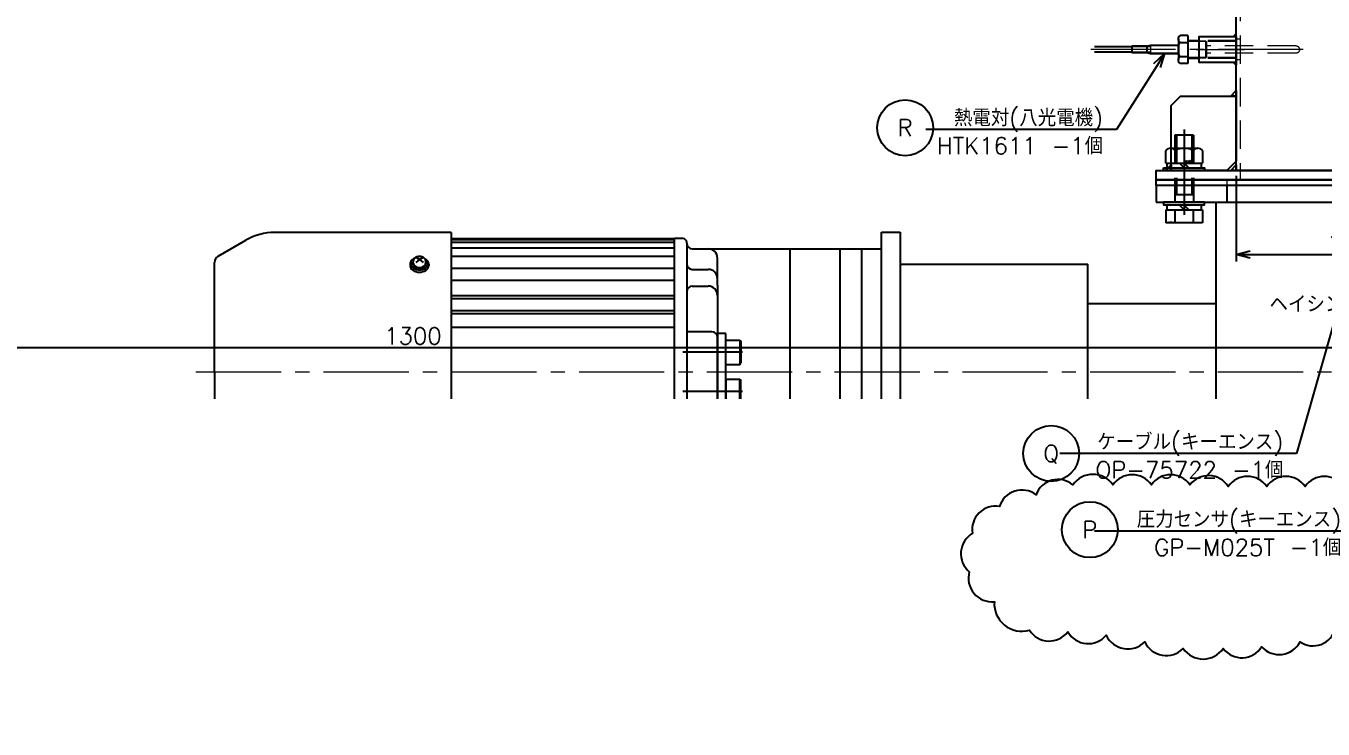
# Model space of a CAD drawing. Header units: millimetres. Extents: x 0 to 38884, y -3675 to 8056.
# Drawn here: x 12374 to 13070, y 1348 to 1725 of the extents above; entities that cross this region are included whole.
import ezdxf
from ezdxf import colors
from ezdxf.entities.mleader import LeaderData, LeaderLine
from ezdxf.enums import TextEntityAlignment as Align
from ezdxf.math import Vec2, Vec3
from ezdxf.xclip import XClip

# ---------------------------------------------------------------- set-up
doc = ezdxf.new("R2010")
doc.units = ezdxf.units.MM
doc.header["$LTSCALE"] = 2.4
doc.header["$XCLIPFRAME"] = 0
doc.header["$PDMODE"] = 99
doc.header["$PDSIZE"] = 1
doc.linetypes.add('CENTER2', pattern=[28.575, 19.05, -3.175, 3.175, -3.175])
doc.linetypes.add('HIDDEN', pattern=[9.525, 6.35, -3.175])
for name, color, linetype, lineweight in [('04_HIDDEN', 2, 'HIDDEN', 13), ('05_CENTER', 4, 'CENTER2', 13), ('08_DIM', 3, 'Continuous', 13)]:
    doc.layers.add(name, color=color, linetype=linetype, lineweight=lineweight)
doc.layers.add('10_DRAFT', color=8, linetype='Continuous', lineweight=0, plot=False)
doc.styles.add('KSS_TXT', font='txt.shx', dxfattribs={"bigfont": 'extfont2.shx'})
doc.styles.add('KSS_TXT_L', font='txt.shx', dxfattribs={"height": 3, "bigfont": 'extfont2.shx'})
doc.styles.get("Standard").update_dxf_attribs({"font": 'txt.shx', "bigfont": 'extfont2.shx'})
doc.dimstyles.new('KSS_DIM', dxfattribs={"dimscale": 2, "dimtxt": 3, "dimasz": 2.5, "dimexe": 1.25, "dimexo": 0.625, "dimtad": 1, "dimdsep": 46, "dimtxsty": 'KSS_TXT', "dimblk": 'OPEN30', "dimcen": 0, "dimazin": 2, "dimtfac": 0.75, "dimtmove": 0, "dimatfit": 3, "dimldrblk": 'OPEN30', "dimfxl": 1.25, "dimtolj": 1, "dimarcsym": 0})

# ---------------------------------------------------------------- blocks, each defined once
blk = doc.blocks.new('A$C0D4411A6_1')
at = {"color": 3}
blk.add_lwpolyline([(-157.5, 0), (157.5, 0), (157.5, -3), (-157.5, -3)], close=True, dxfattribs=at)
at = {"layer": '04_HIDDEN', "color": 3}
for p, q in [((-119.5, 0), (-119.5, -3)), ((119.5, 0), (119.5, -3))]:
    blk.add_line(p, q, dxfattribs=at)
at = {"layer": '05_CENTER'}
for p, q in [((-142.5, 3.2), (-142.5, -6.37)), ((142.5, 3.2), (142.5, -6.37))]:
    blk.add_line(p, q, dxfattribs=at)
at = {"layer": '10_DRAFT'}
blk.add_line((0, 0), (0, -3), dxfattribs=at)
blk = doc.blocks.new('AM_BALLOON1')
at = {"transparency": 16777216}
blk.add_circle((0, 0), 5, dxfattribs=at)
blk.add_attdef('B_NUMBER', text='', height=3, dxfattribs=at).set_placement((0, 0), align=Align.MIDDLE_CENTER)
blk = doc.blocks.new('_OPEN')
at = {"color": 0, "linetype": 'ByBlock'}
for p, q in [((-1, 0.17), (0, 0)), ((0, 0), (-1, -0.17)), ((0, 0), (-1, 0))]:
    blk.add_line(p, q, dxfattribs=at)
blk = doc.blocks.new('_Open30')
at = {"color": 0, "linetype": 'ByBlock', "lineweight": -2}
for p, q in [((-1, 0.268), (0, 0)), ((0, 0), (-1, -0.268)), ((0, 0), (-1, 0))]:
    blk.add_line(p, q, dxfattribs=at)
blk = doc.blocks.new('A$C3D81658F_1_1_1')
at = {"color": 0, "linetype": 'CENTER2'}
blk.add_line((0, -39), (0, 14), dxfattribs=at)
at = {"color": 0}
for p, q in [((-9.81, 11), (9.81, 11)), ((-9.81, 4), (-9.81, 11)), ((-4.91, 4), (-4.91, 11)), ((4.91, 4), (4.91, 11)), ((9.81, 4), (9.81, 11)), ((-11, 1.5), (11, 1.5)), ((-11, 1.5), (-11, 0)), ((-11, 0), (11, 0)), ((9.81, 4), (-9.81, 4)), ((-9.25, 4), (-9.25, 1.5)), ((0, 1.5), (-2.5, 4)), ((0, 4), (2.5, 1.5)), ((9.25, 1.5), (9.25, 4)), ((11, 0), (11, 1.5))]:
    blk.add_line(p, q, dxfattribs=at)
at = {"color": 0, "linetype": 'HIDDEN'}
for p, q in [((-5, -36), (-5, 0)), ((5, -36), (5, 0)), ((-5, -4), (5, -4)), ((-4.19, -36), (-4.19, -4)), ((4.19, -36), (4.19, -4)), ((-5, -36), (5, -36))]:
    blk.add_line(p, q, dxfattribs=at)
at = {"layer": '10_DRAFT', "style": 'KSS_TXT_L'}
blk.add_text('BT-M10x40L,SW,PW', height=0.3, dxfattribs=at).set_placement((5.14, 10.66))
blk = doc.blocks.new('M10Nza_1_1_1')
at = {"color": 0}
for p, q in [((-9.8, 4), (-9.8, 10.69)), ((-7.35, 12), (7.35, 12)), ((-4.9, 4), (-4.9, 10.69)), ((4.9, 10.69), (4.9, 4)), ((9.8, 10.69), (9.8, 4)), ((-9.8, 4), (9.8, 4)), ((-9.2, 1.5), (-9.2, 4)), ((0, 1.5), (-2.5, 4)), ((0, 4), (2.5, 1.5)), ((9.2, 4), (9.2, 1.5))]:
    blk.add_line(p, q, dxfattribs=at)
at = {"color": 0, "linetype": 'CENTER2'}
blk.add_line((0, 12), (0, 0), dxfattribs=at)
at = {"color": 0}
blk.add_lwpolyline([(-11, 1.5), (11, 1.5), (11, 0), (-11, 0)], close=True, dxfattribs=at)
for centre, radius, start, end in [((-7.35, 9.06), 2.94, 33.626, 146.374), ((0, 2.2), 9.8, 60, 120), ((7.35, 9.06), 2.94, 33.626, 146.374)]:
    blk.add_arc(centre, radius, start, end, dxfattribs=at)
at = {"layer": '10_DRAFT', "style": 'KSS_TXT'}
blk.add_text('M10', height=1.25, dxfattribs=at).set_placement((0.26, 4.12))
blk = doc.blocks.new('A$C334E7EDF_1')
at = {"color": 0, "transparency": 33554559}
for p, q in [((-119.5, 269), (-119.5, 260)), ((-125.5, 260), (-125.5, 149)), ((-536, 243.8), (-630.75, 243.8)), ((-536, 243.8), (-630.75, 243.8)), ((-536, 243.8), (-536, 94.2)), ((-305, 40), (-305, 244.02)), ((-305, 244.02), (-295, 244.02)), ((-295, 244.02), (-295, 50)), ((-661.1, 231.04), (-646.15, 239.67)), ((-661.1, 231.04), (-646.15, 239.67)), ((-536, 240.5), (-416, 240.5)), ((-536, 240), (-416, 240)), ((-536, 238.5), (-416, 238.5)), ((-411.5, 240.5), (-416, 240.5)), ((-416, 106.25), (-416, 240.5)), ((-409.5, 238), (-409.5, 238.5)), ((-409.5, 238), (-409.5, 100)), ((-555.5, 230.05), (-556.16, 229.68)), ((-555.47, 230.07), (-555.91, 229.62)), ((-554.94, 230.45), (-555.47, 230.07)), ((-554.34, 230.73), (-554.94, 230.45)), ((-553, 229.25), (-554.93, 230.46)), ((-553.68, 230.9), (-554.34, 230.73)), ((-553, 230.95), (-553.68, 230.9)), ((-552.32, 230.9), (-553, 230.95)), ((-553, 229.25), (-551.07, 230.46)), ((-551.66, 230.73), (-552.32, 230.9)), ((-551.06, 230.45), (-551.66, 230.73)), ((-550.53, 230.07), (-551.06, 230.45)), ((-550.09, 229.62), (-550.53, 230.07)), ((-549.84, 229.68), (-550.5, 230.05)), ((-536, 235.5), (-416, 235.5)), ((-536, 231), (-416, 231)), ((-406.5, 235), (-398, 235)), ((-406.5, 235), (-398, 235)), ((-398, 235), (-305, 235)), ((-393, 215.5), (-393, 230)), ((-354, 103), (-354, 235)), ((-327.17, 103), (-327.17, 235)), ((-315.57, 103), (-315.57, 235)), ((-663, 169), (-663, 227.75)), ((-663, 169), (-663, 227.75)), ((-557.91, 227.49), (-558, 226.84)), ((-558, 226.84), (-558, 226.02)), ((-558, 226.02), (-557.9, 225.33)), ((-557.66, 228.12), (-557.91, 227.49)), ((-557.9, 225.33), (-557.62, 224.67)), ((-557.25, 228.7), (-557.66, 228.12)), ((-557.62, 224.67), (-557.16, 224.06)), ((-557.39, 228.12), (-557.5, 227.52)), ((-557.5, 227.52), (-557.45, 226.92)), ((-557.5, 227.41), (-557.5, 226.84)), ((-557.5, 226.84), (-557.41, 226.22)), ((-557.45, 226.92), (-557.24, 226.34)), ((-557.41, 226.22), (-557.16, 225.62)), ((-557.12, 228.69), (-557.39, 228.12)), ((-556.69, 229.22), (-557.25, 228.7)), ((-557.24, 226.34), (-556.88, 225.8)), ((-557.16, 225.62), (-556.74, 225.07)), ((-557.16, 224.06), (-556.54, 223.52)), ((-556.7, 229.22), (-557.12, 228.69)), ((-556.88, 225.8), (-556.38, 225.31)), ((-556.74, 225.07), (-556.18, 224.59)), ((-556.16, 229.68), (-556.7, 229.22)), ((-556.54, 223.52), (-555.78, 223.09)), ((-556.43, 228.53), (-556.5, 227.94)), ((-556.5, 227.94), (-556.43, 227.36)), ((-556.23, 229.1), (-556.43, 228.53)), ((-556.43, 227.36), (-556.23, 226.79)), ((-556.38, 225.31), (-555.77, 224.9)), ((-555.91, 229.62), (-556.23, 229.1)), ((-556.23, 226.79), (-555.91, 226.27)), ((-556.18, 224.59), (-555.5, 224.2)), ((-555.91, 226.27), (-555.47, 225.81)), ((-555.78, 223.09), (-554.91, 222.76)), ((-555.77, 224.9), (-555.05, 224.57)), ((-555.5, 224.2), (-554.72, 223.9)), ((-555.47, 225.81), (-554.94, 225.44)), ((-555.05, 224.57), (-554.26, 224.35)), ((-553, 229.25), (-555, 227.67)), ((-554.94, 225.44), (-554.34, 225.16)), ((-554.72, 223.9), (-553.88, 223.72)), ((-554.34, 225.16), (-553.68, 224.99)), ((-554.26, 224.35), (-553.42, 224.24)), ((-553.88, 223.72), (-553, 223.66)), ((-553.68, 224.99), (-553, 224.93)), ((-553.42, 224.24), (-552.58, 224.24)), ((-553, 229.25), (-551, 227.67)), ((-553, 224.93), (-552.32, 224.99)), ((-553, 223.66), (-552.12, 223.72)), ((-552.58, 224.24), (-551.74, 224.35)), ((-552.32, 224.99), (-551.66, 225.16)), ((-552.12, 223.72), (-551.28, 223.9)), ((-551.74, 224.35), (-550.95, 224.57)), ((-551.66, 225.16), (-551.06, 225.44)), ((-551.28, 223.9), (-550.5, 224.2)), ((-551.09, 222.76), (-550.22, 223.09)), ((-551.06, 225.44), (-550.53, 225.81)), ((-550.95, 224.57), (-550.23, 224.9)), ((-550.53, 225.81), (-550.09, 226.27)), ((-550.5, 224.2), (-549.82, 224.59)), ((-550.23, 224.9), (-549.62, 225.31)), ((-550.22, 223.09), (-549.46, 223.52)), ((-549.77, 229.1), (-550.09, 229.62)), ((-550.09, 226.27), (-549.77, 226.79)), ((-549.3, 229.22), (-549.84, 229.68)), ((-549.82, 224.59), (-549.26, 225.07)), ((-549.57, 228.53), (-549.77, 229.1)), ((-549.77, 226.79), (-549.57, 227.36)), ((-549.62, 225.31), (-549.12, 225.8)), ((-549.5, 227.94), (-549.57, 228.53)), ((-549.57, 227.36), (-549.5, 227.94)), ((-549.46, 223.52), (-548.84, 224.06)), ((-548.75, 228.7), (-549.31, 229.22)), ((-548.88, 228.69), (-549.3, 229.22)), ((-549.26, 225.07), (-548.84, 225.62)), ((-549.12, 225.8), (-548.76, 226.34)), ((-548.61, 228.12), (-548.88, 228.69)), ((-548.84, 225.62), (-548.59, 226.22)), ((-548.84, 224.06), (-548.38, 224.67)), ((-548.76, 226.34), (-548.55, 226.92)), ((-548.34, 228.12), (-548.75, 228.7)), ((-548.5, 227.52), (-548.61, 228.12)), ((-548.59, 226.22), (-548.5, 226.84)), ((-548.55, 226.92), (-548.5, 227.52)), ((-548.5, 227.41), (-548.5, 226.84)), ((-548.38, 224.67), (-548.1, 225.33)), ((-548.09, 227.49), (-548.34, 228.12)), ((-548.1, 225.33), (-548, 226.02)), ((-548, 226.84), (-548.09, 227.49)), ((-548, 226.84), (-548, 226.02)), ((-536, 224.59), (-416, 224.59)), ((-406.5, 224), (-398, 224)), ((-295, 226.75), (-194.13, 226.75)), ((-194.13, 50), (-194.13, 226.75)), ((-554.91, 222.76), (-553.98, 222.56)), ((-553.98, 222.56), (-553, 222.49)), ((-553, 222.49), (-552.02, 222.56)), ((-552.02, 222.56), (-551.09, 222.76)), ((-536, 218.22), (-416, 218.22)), ((-416, 209.85), (-536, 209.85)), ((-406.5, 214.99), (-398, 214.99)), ((-393, 215.5), (-393, 108)), ((-416, 208.2), (-536, 208.2)), ((-125.5, 205.55), (-194.13, 205.55)), ((-536, 201.84), (-416, 201.84)), ((-536, 200.21), (-416, 200.21)), ((-536, 193), (-416, 193)), ((-396, 190.5), (-409.5, 190.5)), ((-388.5, 189.5), (-393, 189.5)), ((-393, 148.5), (-393, 189.5)), ((-388.5, 148.5), (-388.5, 189.5)), ((-388.5, 173), (-388.5, 186)), ((-388.5, 186), (-381, 186)), ((-381, 186), (-380.5, 185.13)), ((-381, 186), (-381, 173)), ((-380.5, 185.13), (-380.5, 173.87)), ((-379.59, 179.5), (-411.6, 179.5)), ((-663, 169), (-663, 110.25)), ((-663, 169), (-663, 110.25)), ((-388.5, 173), (-381, 173)), ((-381, 173), (-380.5, 173.87)), ((-388.5, 165), (-388.5, 152)), ((-388.5, 165), (-381, 165)), ((-381, 165), (-380.5, 164.13)), ((-381, 152), (-381, 165)), ((-380.5, 152.87), (-380.5, 164.13)), ((-379.57, 158.5), (-411.6, 158.5))]:
    blk.add_line(p, q, dxfattribs=at)
blk.add_lwpolyline([(-157.5, 260), (157.5, 260), (157.5, 269), (-157.5, 269)], close=True, dxfattribs=at)
for centre, radius, start, end in [((-630.75, 213), 30.8, 90, 120), ((-630.75, 213), 30.8, 90, 120), ((-411.5, 238.5), 2, 0, 90), ((-406.5, 238), 3, 180, 270), ((-406.5, 238), 3, 180, 270), ((-659.2, 227.75), 3.8, 120, 180), ((-659.2, 227.75), 3.8, 120, 180), ((-398, 230), 5, 0, 90), ((-398, 230), 5, 0, 90), ((-406.5, 227), 3, 180, 270), ((-398, 219), 5, 0, 90), ((-406.5, 211.99), 3, 90, 180), ((-398, 209.99), 5, 0, 90), ((-396, 187.5), 3, 0, 90)]:
    blk.add_arc(centre, radius, start, end, dxfattribs=at)
at = {"layer": '05_CENTER', "color": 0}
blk.add_line((-142.5, 254.04), (-142.5, 274.72), dxfattribs=at)
at = {"layer": '05_CENTER', "color": 0, "transparency": 33554559}
blk.add_line((-673, 169), (542, 169), dxfattribs=at)
blk = doc.blocks.new('HTK1611a_1')
at = {"color": 0}
for p, q in [((6.03, 7.51), (6.03, -7.51)), ((6.03, 7.51), (10.03, 7.51)), ((10.07, 7.5), (10.03, 7.51)), ((10.12, 7.5), (10.07, 7.5)), ((10.16, 7.49), (10.12, 7.5)), ((10.2, 7.48), (10.16, 7.49)), ((10.25, 7.46), (10.2, 7.48)), ((10.29, 7.44), (10.25, 7.46)), ((10.33, 7.42), (10.29, 7.44)), ((10.37, 7.39), (10.33, 7.42)), ((10.41, 7.36), (10.37, 7.39)), ((10.45, 7.33), (10.41, 7.36)), ((10.49, 7.29), (10.45, 7.33)), ((10.53, 7.25), (10.49, 7.29)), ((10.57, 7.21), (10.53, 7.25)), ((10.6, 7.17), (10.57, 7.21)), ((10.64, 7.12), (10.6, 7.17)), ((10.67, 7.07), (10.64, 7.12)), ((10.71, 7.01), (10.67, 7.07)), ((10.74, 6.96), (10.71, 7.01)), ((6.03, 5.06), (0, 4.85)), ((0, 4.3), (6.03, 4.51)), ((10.03, 3.75), (6.03, 3.75)), ((10.03, 3.75), (10.07, 3.75)), ((10.07, 3.75), (10.03, 3.75)), ((10.07, 3.75), (10.12, 3.76)), ((10.12, 3.74), (10.07, 3.75)), ((10.12, 3.76), (10.16, 3.77)), ((10.16, 3.72), (10.12, 3.74)), ((10.16, 3.77), (10.2, 3.78)), ((10.2, 3.7), (10.16, 3.72)), ((10.2, 3.78), (10.25, 3.8)), ((10.25, 3.66), (10.2, 3.7)), ((10.25, 3.8), (10.29, 3.82)), ((10.29, 3.62), (10.25, 3.66)), ((10.29, 3.82), (10.33, 3.84)), ((10.33, 3.58), (10.29, 3.62)), ((10.33, 3.84), (10.37, 3.87)), ((10.37, 3.53), (10.33, 3.58)), ((10.37, 3.87), (10.41, 3.9)), ((10.41, 3.47), (10.37, 3.53)), ((10.41, 3.9), (10.45, 3.93)), ((10.45, 3.4), (10.41, 3.47)), ((10.45, 3.93), (10.49, 3.96)), ((10.49, 3.33), (10.45, 3.4)), ((10.49, 3.96), (10.53, 4)), ((10.53, 3.25), (10.49, 3.33)), ((10.53, 4), (10.57, 4.05)), ((10.57, 3.17), (10.53, 3.25)), ((10.57, 4.05), (10.6, 4.09)), ((10.6, 3.07), (10.57, 3.17)), ((10.6, 4.09), (10.64, 4.14)), ((10.64, 2.98), (10.6, 3.07)), ((10.64, 4.14), (10.67, 4.19)), ((10.67, 2.87), (10.64, 2.98)), ((10.67, 4.19), (10.71, 4.25)), ((10.71, 2.77), (10.67, 2.87)), ((10.71, 4.25), (10.74, 4.3)), ((10.74, 2.65), (10.71, 2.77)), ((10.77, 6.9), (10.74, 6.96)), ((10.74, 4.3), (10.77, 4.36)), ((10.77, 2.54), (10.74, 2.65)), ((10.8, 6.84), (10.77, 6.9)), ((10.77, 4.36), (10.8, 4.42)), ((10.8, 2.41), (10.77, 2.54)), ((10.82, 6.77), (10.8, 6.84)), ((10.8, 4.42), (10.82, 4.49)), ((10.82, 2.28), (10.8, 2.41)), ((10.85, 6.71), (10.82, 6.77)), ((10.82, 4.49), (10.85, 4.55)), ((10.85, 2.15), (10.82, 2.28)), ((10.87, 6.64), (10.85, 6.71)), ((10.85, 4.55), (10.87, 4.62)), ((10.87, 2.02), (10.85, 2.15)), ((10.9, 6.57), (10.87, 6.64)), ((10.87, 4.62), (10.9, 4.69)), ((10.9, 1.88), (10.87, 2.02)), ((10.92, 6.5), (10.9, 6.57)), ((10.9, 4.69), (10.92, 4.76)), ((10.92, 1.73), (10.9, 1.88)), ((10.94, 6.42), (10.92, 6.5)), ((10.92, 4.76), (10.94, 4.84)), ((10.94, 1.59), (10.92, 1.73)), ((10.95, 6.35), (10.94, 6.42)), ((10.94, 4.84), (10.95, 4.91)), ((10.95, 1.44), (10.94, 1.59)), ((10.97, 6.27), (10.95, 6.35)), ((10.95, 4.91), (10.97, 4.99)), ((10.97, 1.28), (10.95, 1.44)), ((10.98, 6.19), (10.97, 6.27)), ((10.97, 4.99), (10.98, 5.06)), ((10.98, 1.13), (10.97, 1.28)), ((11, 6.11), (10.98, 6.19)), ((10.98, 5.06), (11, 5.14)), ((11, 0.97), (10.98, 1.13)), ((11.01, 6.04), (11, 6.11)), ((11, 5.14), (11.01, 5.22)), ((11.01, 0.81), (11, 0.97)), ((11.01, 5.95), (11.01, 6.04)), ((11.02, 5.87), (11.01, 5.95)), ((11.01, 5.3), (11.02, 5.38)), ((11.01, 5.22), (11.01, 5.3)), ((11.01, 0.65), (11.01, 0.81)), ((11.02, 0.49), (11.01, 0.65)), ((11.03, 5.79), (11.02, 5.87)), ((11.02, 5.38), (11.03, 5.47)), ((11.03, 0.33), (11.02, 0.49)), ((11.03, 5.71), (11.03, 5.79)), ((11.03, 5.63), (11.03, 5.71)), ((11.03, 5.71), (11.03, -5.63)), ((11.03, 5.55), (11.03, 5.63)), ((11.03, 5.47), (11.03, 5.55)), ((11.03, 2.2), (26.03, 2.2)), ((11.03, 0.16), (11.03, 0.33)), ((11.03, 0), (11.03, 0.16)), ((11.03, -0.16), (11.03, 0)), ((26.03, 2.2), (28.03, 1.7)), ((28.03, 1.7), (36.03, 1.7)), ((28.03, 1.7), (28.03, -1.7)), ((36.03, 1.7), (36.03, -1.7)), ((36.03, 1.5), (56.03, 1.5)), ((0, -4.3), (6.03, -4.51)), ((0, -4.85), (6.03, -5.06)), ((10.03, -3.75), (6.03, -3.75)), ((10.07, -3.75), (10.03, -3.75)), ((10.03, -3.75), (10.07, -3.75)), ((10.07, -3.75), (10.12, -3.74)), ((10.12, -3.76), (10.07, -3.75)), ((10.12, -3.74), (10.16, -3.72)), ((10.16, -3.77), (10.12, -3.76)), ((10.16, -3.72), (10.2, -3.7)), ((10.2, -3.78), (10.16, -3.77)), ((10.2, -3.7), (10.25, -3.66)), ((10.25, -3.8), (10.2, -3.78)), ((10.25, -3.66), (10.29, -3.62)), ((10.29, -3.82), (10.25, -3.8)), ((10.29, -3.62), (10.33, -3.58)), ((10.33, -3.84), (10.29, -3.82)), ((10.33, -3.58), (10.37, -3.53)), ((10.37, -3.87), (10.33, -3.84)), ((10.37, -3.53), (10.41, -3.47)), ((10.41, -3.9), (10.37, -3.87)), ((10.41, -3.47), (10.45, -3.4)), ((10.45, -3.93), (10.41, -3.9)), ((10.45, -3.4), (10.49, -3.33)), ((10.49, -3.96), (10.45, -3.93)), ((10.49, -3.33), (10.53, -3.25)), ((10.53, -4), (10.49, -3.96)), ((10.53, -3.25), (10.57, -3.17)), ((10.57, -4.05), (10.53, -4)), ((10.57, -3.17), (10.6, -3.07)), ((10.6, -4.09), (10.57, -4.05)), ((10.6, -3.07), (10.64, -2.98)), ((10.64, -4.14), (10.6, -4.09)), ((10.64, -2.98), (10.67, -2.87)), ((10.67, -4.19), (10.64, -4.14)), ((10.67, -2.87), (10.71, -2.77)), ((10.71, -4.25), (10.67, -4.19)), ((10.71, -2.77), (10.74, -2.65)), ((10.74, -4.3), (10.71, -4.25)), ((10.71, -7.01), (10.74, -6.96)), ((10.74, -2.65), (10.77, -2.54)), ((10.77, -4.36), (10.74, -4.3)), ((10.74, -6.96), (10.77, -6.9)), ((10.77, -2.54), (10.8, -2.41)), ((10.8, -4.42), (10.77, -4.36)), ((10.77, -6.9), (10.8, -6.84)), ((10.8, -2.41), (10.82, -2.28)), ((10.82, -4.49), (10.8, -4.42)), ((10.8, -6.84), (10.82, -6.77)), ((10.82, -2.28), (10.85, -2.15)), ((10.85, -4.55), (10.82, -4.49)), ((10.82, -6.77), (10.85, -6.71)), ((10.85, -2.15), (10.87, -2.02)), ((10.87, -4.62), (10.85, -4.55)), ((10.85, -6.71), (10.87, -6.64)), ((10.87, -2.02), (10.9, -1.88)), ((10.9, -4.69), (10.87, -4.62)), ((10.87, -6.64), (10.9, -6.57)), ((10.9, -1.88), (10.92, -1.73)), ((10.92, -4.76), (10.9, -4.69)), ((10.9, -6.57), (10.92, -6.5)), ((10.92, -1.73), (10.94, -1.59)), ((10.94, -4.84), (10.92, -4.76)), ((10.92, -6.5), (10.94, -6.42)), ((10.94, -1.59), (10.95, -1.44)), ((10.95, -4.91), (10.94, -4.84)), ((10.94, -6.42), (10.95, -6.35)), ((10.95, -1.44), (10.97, -1.28)), ((10.97, -4.99), (10.95, -4.91)), ((10.95, -6.35), (10.97, -6.27)), ((10.97, -1.28), (10.98, -1.13)), ((10.98, -5.06), (10.97, -4.99)), ((10.97, -6.27), (10.98, -6.19)), ((10.98, -1.13), (11, -0.97)), ((11, -5.14), (10.98, -5.06)), ((10.98, -6.19), (11, -6.11)), ((11, -0.97), (11.01, -0.81)), ((11.01, -5.22), (11, -5.14)), ((11, -6.11), (11.01, -6.04)), ((11.01, -0.65), (11.02, -0.49)), ((11.01, -0.81), (11.01, -0.65)), ((11.01, -5.3), (11.01, -5.22)), ((11.02, -5.38), (11.01, -5.3)), ((11.01, -5.95), (11.02, -5.87)), ((11.01, -6.04), (11.01, -5.95)), ((11.02, -0.49), (11.03, -0.33)), ((11.03, -5.47), (11.02, -5.38)), ((11.02, -5.87), (11.03, -5.79)), ((11.03, -0.33), (11.03, -0.16)), ((26.03, -2.2), (11.03, -2.2)), ((11.03, -5.55), (11.03, -5.47)), ((11.03, -5.63), (11.03, -5.55)), ((11.03, -5.71), (11.03, -5.63)), ((11.03, -5.79), (11.03, -5.71)), ((28.03, -1.7), (26.03, -2.2)), ((36.03, -1.7), (28.03, -1.7)), ((36.03, -1.5), (56.03, -1.5)), ((6.03, -7.51), (10.03, -7.51)), ((10.03, -7.51), (10.07, -7.5)), ((10.07, -7.5), (10.12, -7.5)), ((10.12, -7.5), (10.16, -7.49)), ((10.16, -7.49), (10.2, -7.48)), ((10.2, -7.48), (10.25, -7.46)), ((10.25, -7.46), (10.29, -7.44)), ((10.29, -7.44), (10.33, -7.42)), ((10.33, -7.42), (10.37, -7.39)), ((10.37, -7.39), (10.41, -7.36)), ((10.41, -7.36), (10.45, -7.33)), ((10.45, -7.33), (10.49, -7.29)), ((10.49, -7.29), (10.53, -7.25)), ((10.53, -7.25), (10.57, -7.21)), ((10.57, -7.21), (10.6, -7.17)), ((10.6, -7.17), (10.64, -7.12)), ((10.64, -7.12), (10.67, -7.07)), ((10.67, -7.07), (10.71, -7.01))]:
    blk.add_line(p, q, dxfattribs=at)
at = {"layer": '04_HIDDEN', "color": 0}
for p, q in [((-51.97, 2), (-3.97, 2)), ((-3.47, 4.73), (-3.97, 4.18)), ((-3.97, 4.16), (0, 4.3)), ((-3.97, 4.16), (-3.97, -4.16)), ((0, 4.85), (-3.47, 4.73)), ((-3.47, 4.73), (-3.47, -4.73)), ((11.03, 2), (26.03, 2)), ((26.03, 2), (26.03, -2)), ((26.03, 1.5), (36.03, 1.5)), ((-51.97, -2), (-3.97, -2)), ((-3.97, -4.16), (-3.47, -4.71)), ((-3.97, -4.16), (0, -4.3)), ((-3.47, -4.73), (0, -4.85)), ((11.03, -2), (26.03, -2)), ((26.03, -1.5), (36.03, -1.5))]:
    blk.add_line(p, q, dxfattribs=at)
blk.add_arc((-51.97, 0), 2, 90, 270, dxfattribs=at)
at = {"layer": '05_CENTER', "color": 0}
blk.add_line((-55.97, 0), (58.03, 0), dxfattribs=at)
at = {"layer": '10_DRAFT'}
blk.add_line((0, 4.85), (0, -4.85), dxfattribs=at)
blk = doc.blocks.new('*D337')
at = {"layer": '08_DIM', "color": 0, "lineweight": -2, "transparency": 16777216}
for p, q in [((13023.3, 1644.66), (13023.3, 1598.73)), ((13173.3, 1644.66), (13173.3, 1598.73)), ((13030.8, 1602.48), (13165.8, 1602.48))]:
    blk.add_line(p, q, dxfattribs=at)
at = {"layer": 'Defpoints', "color": 0, "transparency": 16777216}
for p in [(13023.3, 1646.54), (13173.3, 1646.54), (13173.3, 1602.48)]:
    blk.add_point(p, dxfattribs=at)
at = {"layer": '08_DIM', "color": 0, "lineweight": -2, "transparency": 16777216, "xscale": 7.5, "yscale": 7.5, "zscale": 7.5, "rotation": 180}
blk.add_blockref('_Open30', (13023.3, 1602.48), dxfattribs=at)
at = {"layer": '08_DIM', "color": 0, "lineweight": -2, "transparency": 16777216, "xscale": 7.5, "yscale": 7.5, "zscale": 7.5}
blk.add_blockref('_Open30', (13173.3, 1602.48), dxfattribs=at)
at = {"layer": '08_DIM', "color": 0, "transparency": 16777216, "insert": (13098.3, 1608.86), "char_height": 9, "attachment_point": 5, "style": 'KSS_TXT'}
blk.add_mtext('\\A1;150x140', dxfattribs=at)
blk = doc.blocks.new('*D347')
at = {"layer": '08_DIM', "color": 0, "lineweight": -2, "transparency": 16777216}
for p, q in [((11931.3, 1704.66), (11931.3, 1548.64)), ((13231.3, 1694.66), (13231.3, 1548.64)), ((13223.8, 1552.39), (11938.8, 1552.39))]:
    blk.add_line(p, q, dxfattribs=at)
at = {"layer": 'Defpoints', "color": 0, "transparency": 16777216}
for p in [(11931.3, 1706.54), (13231.3, 1696.54), (11931.3, 1552.39)]:
    blk.add_point(p, dxfattribs=at)
at = {"layer": '08_DIM', "color": 0, "lineweight": -2, "transparency": 16777216, "xscale": 7.5, "yscale": 7.5, "zscale": 7.5, "rotation": 180}
blk.add_blockref('_Open30', (11931.3, 1552.39), dxfattribs=at)
at = {"layer": '08_DIM', "color": 0, "lineweight": -2, "transparency": 16777216, "xscale": 7.5, "yscale": 7.5, "zscale": 7.5}
blk.add_blockref('_Open30', (13231.3, 1552.39), dxfattribs=at)
at = {"layer": '08_DIM', "color": 0, "transparency": 16777216, "insert": (12581.3, 1558.76), "char_height": 9, "attachment_point": 5, "style": 'KSS_TXT'}
blk.add_mtext('\\A1;1300', dxfattribs=at)
blk = doc.blocks.new('A$C134A5B0D_1')
at = {"color": 3}
for points in [[(-7, 0), (-8.5, 0), (-7, -1.5), (-7, -1.5)], [(7, 0), (8.5, 0), (7, -1.5), (7, -1.5)]]:
    blk.add_lwpolyline(points, close=True, dxfattribs=at)
at = {"color": 0}
blk.add_lwpolyline([(-7, 0), (7, 0), (7, -20), (-7, -20)], close=True, dxfattribs=at)
at = {"layer": '04_HIDDEN'}
for p, q in [((-5.5, 2), (-5.5, 0)), ((-4.86, 0), (-4.86, -20)), ((-4.28, 0), (-4.28, -20)), ((4.28, 0), (4.28, -20)), ((4.86, 0), (4.86, -20)), ((5.5, 2), (5.5, 0))]:
    blk.add_line(p, q, dxfattribs=at)
at = {"layer": '05_CENTER'}
blk.add_line((0, -21.57), (0, 4.36), dxfattribs=at)
blk = doc.blocks.new('A$C0BC729B8_1')
at = {"color": 0}
for points in [[(1242, -164), (1092, -164), (1092, 0), (1242, 0)], [(1087, -164), (1057, -164), (1057, -129), (1062, -124), (1092, -124), (1092, -159)], [(1364, -169), (1049, -169), (1049, -164), (1364, -164)]]:
    blk.add_lwpolyline(points, close=True, dxfattribs=at)
at = {"color": 3}
for points in [[(1092, -121), (1092, -124), (1089, -124), (1092, -121)], [(1057, -161), (1057, -164), (1054, -164), (1057, -161)], [(1092, -161), (1092, -164), (1089, -164), (1092, -161)]]:
    blk.add_lwpolyline(points, dxfattribs=at)
at = {"layer": '04_HIDDEN'}
for p, q in [((1094, 0), (1094, -164)), ((1094, -164), (1094, -169))]:
    blk.add_line(p, q, dxfattribs=at)
at = {"layer": '05_CENTER'}
blk.add_line((1064, -176.41), (1064, -156.63), dxfattribs=at)
at = {"rotation": 270}
blk.add_blockref('A$C134A5B0D_1', (1092, -99), dxfattribs=at)

msp = doc.modelspace()

# ---------------------------------------------------------------- linework, layer by layer
at = {"color": 1}
msp.add_lwpolyline([(13080.8543, 1477.9895, 0.52056705), (13060.2265, 1477.9895, 0.52056705), (13039.5987, 1477.9895, 0.52056705), (13018.9708, 1477.9895, 0.52056705), (12998.343, 1478.8864, 0.52056705), (12977.7152, 1478.8864, 0.52056705), (12957.0874, 1478.8864, 0.52056705), (12935.5627, 1478.8864, 0.52056705), (12915.8317, 1473.5052, 0.52056705), (12896.1008, 1467.2271, 0.52056705), (12881.751, 1452.8774, 0.52056705), (12879.9572, 1432.2495, 0.52056705), (12893.4102, 1416.106, 0.52056705), (12912.2443, 1400.8594, 0.52056705), (12932.8721, 1399.9625, 0.52056705), (12953.4999, 1398.1688, 0.52056705), (12974.1277, 1394.5813, 0.52056705), (12994.7556, 1390.9939, 0.52056705), (13016.2803, 1390.9939, 0.52056705), (13036.9081, 1391.8907, 0.52056705), (13057.5359, 1394.5813, 0.52056705), (13076.37, 1401.7562, 0.52056705)], format="xyb", dxfattribs=at)

# ---------------------------------------------------------------- block references
for name, p in [('A$C0BC729B8_1', (11931.2958, 1811.5371)), ('M10Nza_1_1_1', (12995.2958, 1647.5371)), ('A$C0D4411A6_1', (13137.7958, 1642.5371))]:
    msp.add_blockref(name, p)
at = {"color": 4, "xscale": -1}
msp.add_blockref('HTK1611a_1', (13003.2958, 1712.5371), dxfattribs=at)
at = {"rotation": 180}
msp.add_blockref('A$C3D81658F_1_1_1', (12995.2958, 1630.5371), dxfattribs=at)
at = {"color": 9}
ref = msp.add_blockref('A$C334E7EDF_1', (13137.7958, 1370.5371), dxfattribs=at)
XClip(ref).set_block_clipping_path([(-686.2411493651, 154.5084312932), (553.2186983694, 286.6957889217)])

# ---------------------------------------------------------------- texts
at = {"layer": '08_DIM', "style": 'KSS_TXT'}
msp.add_text('ヘイシンモーノポンプ(2NYS30)', height=9, dxfattribs=at).set_placement((13041.1229, 1571.3474))

# ---------------------------------------------------------------- dimensions: what is measured, and where the dimension line sits
at = {"layer": '08_DIM'}
dim = msp.add_linear_dim(base=(11931.2958, 1552.3883), p1=(13231.2958, 1696.5371), p2=(11931.2958, 1706.5371), angle=180, dimstyle='KSS_DIM', override={"dimscale": 3}, dxfattribs=at)
dim.commit()
dim.dimension.update_dxf_attribs({"geometry": '*D347', "text_midpoint": (12581.2958, 1558.7633)})
dim = msp.add_linear_dim(base=(13173.2958, 1602.4817), p1=(13023.2958, 1646.5371), p2=(13173.2958, 1646.5371), text='<>x140', dimstyle='KSS_DIM', override={"dimscale": 3}, dxfattribs=at)
dim.commit()
dim.dimension.update_dxf_attribs({"geometry": '*D337', "text_midpoint": (13098.2958, 1608.8629)})

# ---------------------------------------------------------------- leaders
ml = msp.add_multileader_block('Standard', dxfattribs=at)
ml.set_content('AM_BALLOON1', color=256, scale=3)
ml.set_attribute('B_NUMBER', 'C', width=0)
ml.set_leader_properties(color=256, linetype='ByLayer', lineweight=-1)
ml.set_arrow_properties(name='OPEN')
ml.build(insert=Vec2(0, 0))
ml.multileader.update_dxf_attribs({"leader_type": 0, "has_dogleg": 0, "text_right_attachment_type": 6, "dogleg_length": 0, "arrow_head_size": 6, "scale": 3, "block_connection_type": 1})
ctx = ml.context
ctx.base_point, ctx.scale, ctx.char_height, ctx.arrow_head_size, ctx.landing_gap_size, ctx.plane_origin = Vec3(13270.7925, 2153.6438), 3, 12, 6, 6, Vec3(13270.7925, 2153.6438)
ctx.right_attachment, ctx.attachment_type = 6, 1
notes = []
notes.append((ctx, [(0, (0, 0, 0), (0, 0), (1, 0), 1, [])]))
ctx.block.insert = Vec3(13270.7925, 2153.6438)
ml = msp.add_multileader_block('Standard', dxfattribs=at)
ml.set_content('AM_BALLOON1', color=256, scale=3)
ml.set_attribute('B_NUMBER', 'I', width=0)
ml.set_leader_properties(color=256, linetype='ByLayer', lineweight=-1)
ml.set_arrow_properties(name='OPEN')
ml.build(insert=Vec2(0, 0))
ml.multileader.update_dxf_attribs({"leader_type": 0, "has_dogleg": 0, "text_right_attachment_type": 6, "dogleg_length": 0, "arrow_head_size": 6, "scale": 3, "block_connection_type": 1})
ctx = ml.context
ctx.base_point, ctx.scale, ctx.char_height, ctx.arrow_head_size, ctx.landing_gap_size, ctx.plane_origin = Vec3(13741.5477, 1901.073), 3, 12, 6, 6, Vec3(13741.5477, 1901.073)
ctx.right_attachment, ctx.attachment_type = 6, 1
notes.append((ctx, [(0, (0, 0, 0), (0, 0), (1, 0), 1, [])]))
ctx.block.insert = Vec3(13741.5477, 1901.073)
ml = msp.add_multileader_block('Standard', dxfattribs=at)
ml.set_content('AM_BALLOON1', color=256, scale=3)
ml.set_attribute('B_NUMBER', 'H', width=0)
ml.set_leader_properties(color=256, linetype='ByLayer', lineweight=-1)
ml.set_arrow_properties(name='OPEN')
ml.build(insert=Vec2(0, 0))
ml.multileader.update_dxf_attribs({"leader_type": 0, "has_dogleg": 0, "text_right_attachment_type": 6, "dogleg_length": 0, "arrow_head_size": 6, "scale": 3, "block_connection_type": 1})
ctx = ml.context
ctx.base_point, ctx.scale, ctx.char_height, ctx.arrow_head_size, ctx.landing_gap_size, ctx.plane_origin = Vec3(13758.3489, 1860.4698), 3, 12, 6, 6, Vec3(13758.3489, 1860.4698)
ctx.right_attachment, ctx.attachment_type = 6, 1
notes.append((ctx, [(0, (0, 0, 0), (0, 0), (1, 0), 1, [])]))
ctx.block.insert = Vec3(13758.3489, 1860.4698)
ml = msp.add_multileader_block('Standard', dxfattribs=at)
ml.set_content('AM_BALLOON1', color=256, scale=3)
ml.set_attribute('B_NUMBER', 'G', width=0)
ml.set_leader_properties(color=256, linetype='ByLayer', lineweight=-1)
ml.set_arrow_properties(name='OPEN')
ml.build(insert=Vec2(0, 0))
ml.multileader.update_dxf_attribs({"leader_type": 0, "has_dogleg": 0, "text_right_attachment_type": 6, "dogleg_length": 0, "arrow_head_size": 6, "scale": 3, "block_connection_type": 1})
ctx = ml.context
ctx.base_point, ctx.scale, ctx.char_height, ctx.arrow_head_size, ctx.landing_gap_size, ctx.plane_origin = Vec3(13765.7727, 1776.2299), 3, 12, 6, 6, Vec3(13765.7727, 1776.2299)
ctx.right_attachment, ctx.attachment_type = 6, 1
notes.append((ctx, [(0, (0, 0, 0), (0, 0), (1, 0), 1, [])]))
ctx.block.insert = Vec3(13765.7727, 1776.2299)
ml = msp.add_multileader_block('Standard', dxfattribs=at)
ml.set_content('AM_BALLOON1', color=256, scale=3)
ml.set_attribute('B_NUMBER', 'E', width=0)
ml.set_leader_properties(color=256, linetype='ByLayer', lineweight=-1)
ml.set_arrow_properties(name='OPEN')
ml.build(insert=Vec2(0, 0))
ml.multileader.update_dxf_attribs({"leader_type": 0, "has_dogleg": 0, "text_right_attachment_type": 6, "dogleg_length": 0, "arrow_head_size": 6, "scale": 3, "block_connection_type": 1})
ctx = ml.context
ctx.base_point, ctx.scale, ctx.char_height, ctx.arrow_head_size, ctx.landing_gap_size, ctx.plane_origin = Vec3(13705.6199, 1706.7043), 3, 12, 6, 6, Vec3(13705.6199, 1706.7043)
ctx.right_attachment, ctx.attachment_type = 6, 1
notes.append((ctx, [(0, (0, 0, 0), (0, 0), (1, 0), 1, [])]))
ctx.block.insert = Vec3(13705.6199, 1706.7043)
at = {"layer": '08_DIM', "color": 4}
ml = msp.add_multileader_mtext('Standard', dxfattribs=at)
ml.set_content('ケーブル(キーエンス)\\POP-75722 -1個', color=4)
ml.set_leader_properties()
ml.set_arrow_properties(name='OPEN30')
ml.build(insert=Vec2(0, 0))
ml.multileader.update_dxf_attribs({"text_left_attachment_type": 6, "text_right_attachment_type": 6, "dogleg_length": 0.36, "arrow_head_size": 7.5, "scale": 3})
ctx = ml.context
ctx.base_point, ctx.scale, ctx.char_height, ctx.arrow_head_size, ctx.landing_gap_size, ctx.plane_origin = Vec3(12936.3541, 1495.6137), 3, 9, 7.5, 6, Vec3(13444.323, 1349.5772)
ctx.left_attachment, ctx.right_attachment, ctx.text_align_type = 6, 6, 2
notes.append((ctx, [(0, (1, 1, 0), (13055.6341, 1495.6137), (-1, 0), 1.08, [(0, [(13118.0165, 1715.4427)], 0, [])])]))
ctx.mtext.insert, ctx.mtext.alignment, ctx.mtext.flow_direction = Vec3(13048.5541, 1506.4137), 3, 5
ml = msp.add_multileader_mtext('Standard', dxfattribs=at)
ml.set_content('熱電対(八光電機)\\PHTK1611 -1個', color=4)
ml.set_leader_properties()
ml.set_arrow_properties(name='OPEN30')
ml.build(insert=Vec2(0, 0))
ml.multileader.update_dxf_attribs({"text_left_attachment_type": 6, "text_right_attachment_type": 6, "dogleg_length": 0.36, "arrow_head_size": 7.5, "scale": 3})
ctx = ml.context
ctx.base_point, ctx.scale, ctx.char_height, ctx.arrow_head_size, ctx.landing_gap_size, ctx.plane_origin = Vec3(12859.422, 1669.5171), 3, 9, 7.5, 6, Vec3(13311.0727, 1344.4716)
ctx.left_attachment, ctx.right_attachment, ctx.text_align_type = 6, 6, 2
notes.append((ctx, [(0, (1, 1, 0), (12958.902, 1669.5171), (-1, 0), 1.08, [(0, [(12984.7662, 1710.3371)], 0, [])])]))
ctx.mtext.insert, ctx.mtext.alignment, ctx.mtext.flow_direction = Vec3(12951.822, 1680.3171), 3, 5
at = {"layer": '08_DIM'}
ml = msp.add_multileader_block('Standard', dxfattribs=at)
ml.set_content('AM_BALLOON1', color=256, scale=3)
ml.set_attribute('B_NUMBER', 'R', width=0)
ml.set_leader_properties(color=256, linetype='ByLayer', lineweight=-1)
ml.set_arrow_properties(name='OPEN')
ml.build(insert=Vec2(0, 0))
ml.multileader.update_dxf_attribs({"leader_type": 0, "has_dogleg": 0, "text_right_attachment_type": 6, "dogleg_length": 0, "arrow_head_size": 6, "scale": 3, "block_connection_type": 1})
ctx = ml.context
ctx.base_point, ctx.scale, ctx.char_height, ctx.arrow_head_size, ctx.landing_gap_size, ctx.plane_origin = Vec3(12845.5512, 1670.5263), 3, 12, 6, 6, Vec3(12872.3879, 1467.6076)
ctx.right_attachment, ctx.attachment_type = 6, 1
notes.append((ctx, [(0, (0, 0, 0), (0, 0), (1, 0), 1, [])]))
ctx.block.insert = Vec3(12845.5512, 1670.5263)
ml = msp.add_multileader_block('Standard', dxfattribs=at)
ml.set_content('AM_BALLOON1', color=256, scale=3)
ml.set_attribute('B_NUMBER', 'F', width=0)
ml.set_leader_properties(color=256, linetype='ByLayer', lineweight=-1)
ml.set_arrow_properties(name='OPEN')
ml.build(insert=Vec2(0, 0))
ml.multileader.update_dxf_attribs({"leader_type": 0, "has_dogleg": 0, "text_right_attachment_type": 6, "dogleg_length": 0, "arrow_head_size": 6, "scale": 3, "block_connection_type": 1})
ctx = ml.context
ctx.base_point, ctx.scale, ctx.char_height, ctx.arrow_head_size, ctx.landing_gap_size, ctx.plane_origin = Vec3(13669.7336, 1667.2046), 3, 12, 6, 6, Vec3(13669.7336, 1667.2046)
ctx.right_attachment, ctx.attachment_type = 6, 1
notes.append((ctx, [(0, (0, 0, 0), (0, 0), (1, 0), 1, [])]))
ctx.block.insert = Vec3(13669.7336, 1667.2046)
at = {"layer": '08_DIM', "color": 4}
ml = msp.add_multileader_mtext('Standard', dxfattribs=at)
ml.set_content('圧力センサ(キーエンス)\\PGP-M025T -1個', color=4)
ml.set_leader_properties()
ml.set_arrow_properties(name='OPEN30')
ml.build(insert=Vec2(0, 0))
ml.multileader.update_dxf_attribs({"text_left_attachment_type": 6, "text_right_attachment_type": 6, "dogleg_length": 0.36, "arrow_head_size": 7.5, "scale": 3})
ctx = ml.context
ctx.base_point, ctx.scale, ctx.char_height, ctx.arrow_head_size, ctx.landing_gap_size, ctx.plane_origin = Vec3(12957.3997, 1453.9742), 3, 9, 7.5, 6, Vec3(13435.2097, 1308.7432)
ctx.left_attachment, ctx.right_attachment, ctx.text_align_type = 6, 6, 2
notes.append((ctx, [(0, (1, 1, 0), (13086.7297, 1453.9742), (-1, 0), 1.08, [(0, [(13128.2958, 1677.5371)], 0, [])])]))
ctx.mtext.insert, ctx.mtext.alignment, ctx.mtext.flow_direction = Vec3(13079.6497, 1464.7742), 3, 5
at = {"layer": '08_DIM'}
ml = msp.add_multileader_block('Standard', dxfattribs=at)
ml.set_content('AM_BALLOON1', color=256, scale=3)
ml.set_attribute('B_NUMBER', 'F', width=0)
ml.set_leader_properties(color=256, linetype='ByLayer', lineweight=-1)
ml.set_arrow_properties(name='OPEN')
ml.build(insert=Vec2(0, 0))
ml.multileader.update_dxf_attribs({"leader_type": 0, "has_dogleg": 0, "text_right_attachment_type": 6, "dogleg_length": 0, "arrow_head_size": 6, "scale": 3, "block_connection_type": 1})
ctx = ml.context
ctx.base_point, ctx.scale, ctx.char_height, ctx.arrow_head_size, ctx.landing_gap_size, ctx.plane_origin = Vec3(32191.9428, 1591.6932), 3, 12, 6, 6, Vec3(32191.9428, 1591.6932)
ctx.right_attachment, ctx.attachment_type = 6, 1
notes.append((ctx, [(0, (0, 0, 0), (0, 0), (1, 0), 1, [])]))
ctx.block.insert = Vec3(32191.9428, 1591.6932)
ml = msp.add_multileader_block('Standard', dxfattribs=at)
ml.set_content('AM_BALLOON1', color=256, scale=3)
ml.set_attribute('B_NUMBER', 'N', width=0)
ml.set_leader_properties(color=256, linetype='ByLayer', lineweight=-1)
ml.set_arrow_properties(name='OPEN')
ml.build(insert=Vec2(0, 0))
ml.multileader.update_dxf_attribs({"leader_type": 0, "has_dogleg": 0, "text_right_attachment_type": 6, "dogleg_length": 0, "arrow_head_size": 6, "scale": 3, "block_connection_type": 1})
ctx = ml.context
ctx.base_point, ctx.scale, ctx.char_height, ctx.arrow_head_size, ctx.landing_gap_size, ctx.plane_origin = Vec3(35713.6935, 1583.3789), 3, 12, 6, 6, Vec3(35713.6935, 1583.3789)
ctx.right_attachment, ctx.attachment_type = 6, 1
notes.append((ctx, [(0, (0, 0, 0), (0, 0), (1, 0), 1, [])]))
ctx.block.insert = Vec3(35713.6935, 1583.3789)
ml = msp.add_multileader_block('Standard', dxfattribs=at)
ml.set_content('AM_BALLOON1', color=256, scale=3)
ml.set_attribute('B_NUMBER', 'E', width=0)
ml.set_leader_properties(color=256, linetype='ByLayer', lineweight=-1)
ml.set_arrow_properties(name='OPEN')
ml.build(insert=Vec2(0, 0))
ml.multileader.update_dxf_attribs({"leader_type": 0, "has_dogleg": 0, "text_right_attachment_type": 6, "dogleg_length": 0, "arrow_head_size": 6, "scale": 3, "block_connection_type": 1})
ctx = ml.context
ctx.base_point, ctx.scale, ctx.char_height, ctx.arrow_head_size, ctx.landing_gap_size, ctx.plane_origin = Vec3(31203.7967, 1533.5688), 3, 12, 6, 6, Vec3(31203.7967, 1533.5688)
ctx.right_attachment, ctx.attachment_type = 6, 1
notes.append((ctx, [(0, (0, 0, 0), (0, 0), (1, 0), 1, [])]))
ctx.block.insert = Vec3(31203.7967, 1533.5688)
ml = msp.add_multileader_block('Standard', dxfattribs=at)
ml.set_content('AM_BALLOON1', color=256, scale=3)
ml.set_attribute('B_NUMBER', 'D', width=0)
ml.set_leader_properties(color=256, linetype='ByLayer', lineweight=-1)
ml.set_arrow_properties(name='OPEN')
ml.build(insert=Vec2(0, 0))
ml.multileader.update_dxf_attribs({"leader_type": 0, "has_dogleg": 0, "text_right_attachment_type": 6, "dogleg_length": 0, "arrow_head_size": 6, "scale": 3, "block_connection_type": 1})
ctx = ml.context
ctx.base_point, ctx.scale, ctx.char_height, ctx.arrow_head_size, ctx.landing_gap_size, ctx.plane_origin = Vec3(13547.9887, 1502.2698), 3, 12, 6, 6, Vec3(13547.9887, 1502.2698)
ctx.right_attachment, ctx.attachment_type = 6, 1
notes.append((ctx, [(0, (0, 0, 0), (0, 0), (1, 0), 1, [])]))
ctx.block.insert = Vec3(13547.9887, 1502.2698)
ml = msp.add_multileader_block('Standard', dxfattribs=at)
ml.set_content('AM_BALLOON1', color=256, scale=3)
ml.set_attribute('B_NUMBER', 'Q', width=0)
ml.set_leader_properties(color=256, linetype='ByLayer', lineweight=-1)
ml.set_arrow_properties(name='OPEN')
ml.build(insert=Vec2(0, 0))
ml.multileader.update_dxf_attribs({"leader_type": 0, "has_dogleg": 0, "text_right_attachment_type": 6, "dogleg_length": 0, "arrow_head_size": 6, "scale": 3, "block_connection_type": 1})
ctx = ml.context
ctx.base_point, ctx.scale, ctx.char_height, ctx.arrow_head_size, ctx.landing_gap_size, ctx.plane_origin = Vec3(12923.9393, 1495.7063), 3, 12, 6, 6, Vec3(12987.2941, 1471.7965)
ctx.right_attachment, ctx.attachment_type = 6, 1
notes.append((ctx, [(0, (0, 0, 0), (0, 0), (1, 0), 1, [])]))
ctx.block.insert = Vec3(12923.9393, 1495.7063)
ml = msp.add_multileader_block('Standard', dxfattribs=at)
ml.set_content('AM_BALLOON1', color=256, scale=3)
ml.set_attribute('B_NUMBER', 'G', width=0)
ml.set_leader_properties(color=256, linetype='ByLayer', lineweight=-1)
ml.set_arrow_properties(name='OPEN')
ml.build(insert=Vec2(0, 0))
ml.multileader.update_dxf_attribs({"leader_type": 0, "has_dogleg": 0, "text_right_attachment_type": 6, "dogleg_length": 0, "arrow_head_size": 6, "scale": 3, "block_connection_type": 1})
ctx = ml.context
ctx.base_point, ctx.scale, ctx.char_height, ctx.arrow_head_size, ctx.landing_gap_size, ctx.plane_origin = Vec3(35678.7497, 1486.7985), 3, 12, 6, 6, Vec3(35678.7497, 1486.7985)
ctx.right_attachment, ctx.attachment_type = 6, 1
notes.append((ctx, [(0, (0, 0, 0), (0, 0), (1, 0), 1, [])]))
ctx.block.insert = Vec3(35678.7497, 1486.7985)
ml = msp.add_multileader_block('Standard', dxfattribs=at)
ml.set_content('AM_BALLOON1', color=256, scale=3)
ml.set_attribute('B_NUMBER', 'K', width=0)
ml.set_leader_properties(color=256, linetype='ByLayer', lineweight=-1)
ml.set_arrow_properties(name='OPEN')
ml.build(insert=Vec2(0, 0))
ml.multileader.update_dxf_attribs({"leader_type": 0, "has_dogleg": 0, "text_right_attachment_type": 6, "dogleg_length": 0, "arrow_head_size": 6, "scale": 3, "block_connection_type": 1})
ctx = ml.context
ctx.base_point, ctx.scale, ctx.char_height, ctx.arrow_head_size, ctx.landing_gap_size, ctx.plane_origin = Vec3(13610.6041, 1463.6318), 3, 12, 6, 6, Vec3(13610.6041, 1463.6318)
ctx.right_attachment, ctx.attachment_type = 6, 1
notes.append((ctx, [(0, (0, 0, 0), (0, 0), (1, 0), 1, [])]))
ctx.block.insert = Vec3(13610.6041, 1463.6318)
ml = msp.add_multileader_block('Standard', dxfattribs=at)
ml.set_content('AM_BALLOON1', color=256, scale=3)
ml.set_attribute('B_NUMBER', 'P', width=0)
ml.set_leader_properties(color=256, linetype='ByLayer', lineweight=-1)
ml.set_arrow_properties(name='OPEN')
ml.build(insert=Vec2(0, 0))
ml.multileader.update_dxf_attribs({"leader_type": 0, "has_dogleg": 0, "text_right_attachment_type": 6, "dogleg_length": 0, "arrow_head_size": 6, "scale": 3, "block_connection_type": 1})
ctx = ml.context
ctx.base_point, ctx.scale, ctx.char_height, ctx.arrow_head_size, ctx.landing_gap_size, ctx.plane_origin = Vec3(12944.6835, 1454.7961), 3, 12, 6, 6, Vec3(12967.4273, 1448.5969)
ctx.right_attachment, ctx.attachment_type = 6, 1
notes.append((ctx, [(0, (0, 0, 0), (0, 0), (1, 0), 1, [])]))
ctx.block.insert = Vec3(12944.6835, 1454.7961)
ml = msp.add_multileader_block('Standard', dxfattribs=at)
ml.set_content('AM_BALLOON1', color=256, scale=3)
ml.set_attribute('B_NUMBER', 'O', width=0)
ml.set_leader_properties(color=256, linetype='ByLayer', lineweight=-1)
ml.set_arrow_properties(name='OPEN')
ml.build(insert=Vec2(0, 0))
ml.multileader.update_dxf_attribs({"leader_type": 0, "has_dogleg": 0, "text_right_attachment_type": 6, "dogleg_length": 0, "arrow_head_size": 6, "scale": 3, "block_connection_type": 1})
ctx = ml.context
ctx.base_point, ctx.scale, ctx.char_height, ctx.arrow_head_size, ctx.landing_gap_size, ctx.plane_origin = Vec3(13453.3173, 1425.3549), 3, 12, 6, 6, Vec3(13449.8169, 1445.3449)
ctx.right_attachment, ctx.attachment_type = 6, 1
notes.append((ctx, [(0, (0, 0, 0), (0, 0), (1, 0), 1, [])]))
ctx.block.insert = Vec3(13453.3173, 1425.3549)
for ctx, leaders in notes:
    for number, flags, end, landing, length, lines in leaders:
        leader = LeaderData()
        leader.index, (leader.has_last_leader_line, leader.has_dogleg_vector, leader.attachment_direction) = number, flags
        leader.last_leader_point, leader.dogleg_vector, leader.dogleg_length = Vec3(end), Vec3(landing), length
        for number, points, colour, breaks in lines:
            line = LeaderLine()
            line.index, line.vertices, line.color, line.breaks = number, Vec3.list(points), colors.encode_raw_color(colour), breaks
            leader.lines.append(line)
        ctx.leaders.append(leader)

doc.saveas('drawing.dxf')
